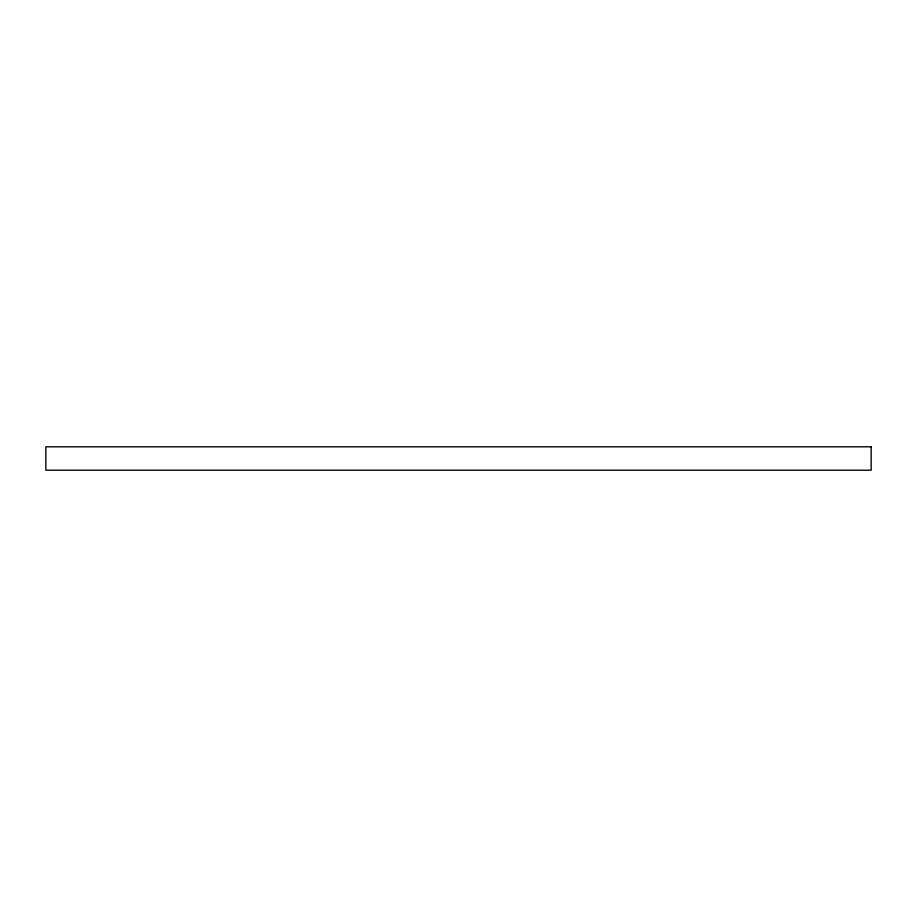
<?xml version="1.0" encoding="UTF-8"?>
<svg xmlns="http://www.w3.org/2000/svg" width="917" height="917" viewBox="0 0 917 917"><rect width="100%" height="100%" fill="white"/><g stroke="black" fill="none" stroke-linecap="round" stroke-linejoin="round"><path stroke-width="1.38" d="M871.15 446.808L45.85 446.808L45.85 470.192L871.15 470.192L871.15 446.808"/></g></svg>
